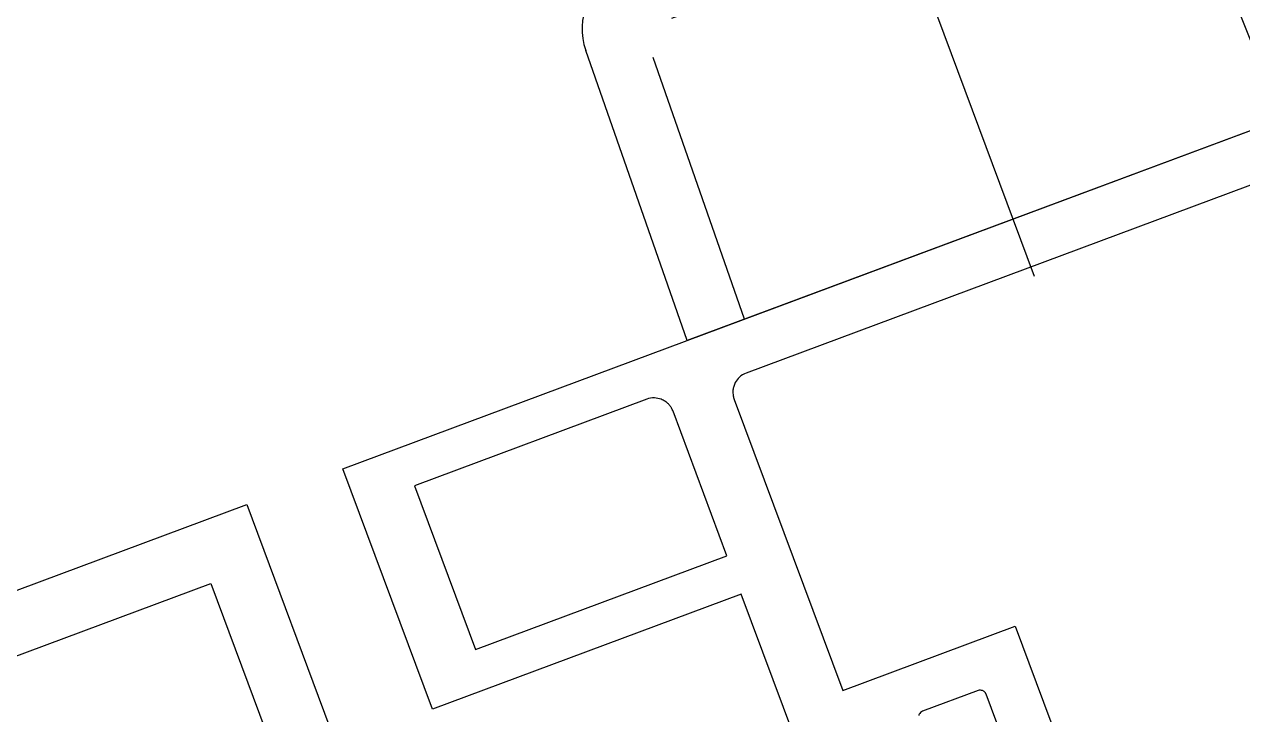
# Model space of a CAD drawing. Extents: x 12199666 to 24617114, y 1197707 to 2548648.
# Drawn here: x 12326968.6 to 12327028.1, y 1255711 to 1255744.7 of the extents above; entities that cross this region are included whole.
import ezdxf

# ---------------------------------------------------------------- set-up
doc = ezdxf.new("R2010")
doc.units = 0
doc.header["$LTSCALE"] = 10
doc.header["$MEASUREMENT"] = 0
doc.linetypes.add('TX-PLAN-T1-F11$0$BROKEN_2', pattern=[17.7, 12.5, -2.5, 0.2, -2.5])
doc.layers.add('TX-PLAN-T1-F11$0$_EDO-ALUMINIUM-SECTION', color=90, linetype='Continuous', lineweight=30)
for name, color, linetype in [('TX-PLAN-T1-F11$0$F-Alum', 4, 'Continuous'), ('TX-PLAN-T1-F11$0$F_MISC', 8, 'Continuous'), ('TX-PLAN-T1-F11$0$FITTINGS', 7, 'Continuous')]:
    doc.layers.add(name, color=color, linetype=linetype)

# ---------------------------------------------------------------- blocks, each defined once
blk = doc.blocks.new('*U182')
at = {"layer": 'TX-PLAN-T1-F11$0$FITTINGS', "color": 2, "linetype": 'TX-PLAN-T1-F11$0$BROKEN_2'}
blk.add_line((13.575607, -66.244446, -7.767326), (13.575607, 7.606323, -7.767326), dxfattribs=at)
at = {"layer": 'TX-PLAN-T1-F11$0$FITTINGS', "color": 7}
for p, q in [((2.659439, 3.130249, -7.767326), (0.597366, 1.065002, -7.767326)), ((24.491775, 3.130249, -7.767326), (26.553818, 1.065002, -7.767326)), ((-0.924378, -43.744446, -7.767326), (-0.199967, -0.865967, -7.767326)), ((27.355423, -0.923584, -7.767326), (28.075607, -43.744446, -7.767326)), ((28.075607, -43.744446, -7.767326), (-0.924378, -43.744446, -7.767326)), ((0.075607, -45.244446, -7.767326), (0.075607, -43.744446, -7.767326)), ((27.075607, -45.244446, -7.767326), (27.075607, -43.744446, -7.767326)), ((27.261413, -45.244446, -7.767326), (-0.110199, -45.244446, -7.767326)), ((-3.424378, -63.244446, -7.767326), (-3.110199, -48.244446, -7.767326)), ((25.792412, -48.244446, -7.767326), (1.358795, -48.244446, -7.767326)), ((30.575607, -63.244446, -7.767326), (30.261413, -48.244446, -7.767326)), ((-0.424397, -63.244446, -7.767326), (-0.140968, -49.713135, -7.767326)), ((27.575607, -63.244446, -7.767326), (27.292175, -49.713135, -7.767326)), ((30.575607, -63.244446, -7.767326), (-3.424378, -63.244446, -7.767326))]:
    blk.add_line(p, q, dxfattribs=at)
at = {"layer": 'TX-PLAN-T1-F11$0$FITTINGS', "color": 7, "elevation": -7.767326}
for points in [[(3.794601, 3.857177), (6.236297, 4.031402), (8.681045, 4.155883), (11.127823, 4.230651), (13.575607, 4.255554), (16.023392, 4.230651), (18.470169, 4.155883), (20.914917, 4.031402), (23.356613, 3.857177)], [(0.677322, 1.148071), (0.636948, 1.106933), (0.597366, 1.065002), (0.558578, 1.022338), (0.520645, 0.978881), (0.483536, 0.934753), (0.447311, 0.889892), (0.411941, 0.84436), (0.377426, 0.798156), (0.343826, 0.751281), (0.311142, 0.703796), (0.279373, 0.6557), (0.24852, 0.606933), (0.218643, 0.557617), (0.189682, 0.507751), (0.161697, 0.457336), (0.134689, 0.406433), (0.108658, 0.354919), (0.083633, 0.302978), (0.059616, 0.25061), (0.036606, 0.197692), (0.014603, 0.144409), (-0.006363, 0.090698), (-0.026291, 0.03656), (-0.045181, -0.017884), (-0.063034, -0.072754), (-0.079788, -0.12793), (-0.095505, -0.183411), (-0.110153, -0.239136), (-0.123703, -0.295227), (-0.136185, -0.351502), (-0.147598, -0.40802), (-0.157913, -0.464783), (-0.16713, -0.521668), (-0.175278, -0.578797), (-0.182297, -0.635987), (-0.188248, -0.69336), (-0.19307, -0.750855), (-0.196793, -0.80835), (-0.199387, -0.865967), (-0.200913, -0.923645)], [(26.473862, 1.148071), (26.514236, 1.106933), (26.553818, 1.065002), (26.592605, 1.022338), (26.630539, 0.978881), (26.667648, 0.934753), (26.703873, 0.889892), (26.739242, 0.84436), (26.773758, 0.798156), (26.807358, 0.751281), (26.840042, 0.703796), (26.871811, 0.6557), (26.902664, 0.606933), (26.932541, 0.557617), (26.961502, 0.507751), (26.989487, 0.457336), (27.016495, 0.406433), (27.042526, 0.354919), (27.067551, 0.302978), (27.091568, 0.25061), (27.114578, 0.197692), (27.136581, 0.144409), (27.157547, 0.090698), (27.177475, 0.03656), (27.196365, -0.017884), (27.214218, -0.072754), (27.230972, -0.12793), (27.246689, -0.183411), (27.261337, -0.239136), (27.274917, -0.295227), (27.287399, -0.351502), (27.298813, -0.40802), (27.309128, -0.464783), (27.318344, -0.521668), (27.326492, -0.578797), (27.333511, -0.635987), (27.339462, -0.69336), (27.344284, -0.750855), (27.348007, -0.80835), (27.350601, -0.865967), (27.352127, -0.923645)]]:
    blk.add_lwpolyline(points, dxfattribs=at)
at = {"layer": 'TX-PLAN-T1-F11$0$FITTINGS', "color": 7}
blk.add_polyline3d([(0, 0, 0), (-0.044159, -0.117737, -0.439307), (-0.070603, -0.235718, -0.87975), (-0.079193, -0.353882, -1.32076), (-0.070007, -0.472046, -1.761769), (-0.042984, -0.590088, -2.202181), (0.00177, -0.707764, -2.641444), (0.064239, -0.825013, -3.078973), (0.144287, -0.941651, -3.514203), (0.241882, -1.057496, -3.946563), (0.356872, -1.172425, -4.375486), (0.489136, -1.286255, -4.80042), (0.638412, -1.398926, -5.220796), (0.804565, -1.510193, -5.636088), (0.987381, -1.619935, -6.045746), (1.186645, -1.728089, -6.44923), (1.402008, -1.834412, -6.846015), (1.633285, -1.938782, -7.235578), (1.880112, -2.041077, -7.617437), (2.142197, -2.141175, -7.991069), (2.41922, -2.239014, -8.355991), (2.710739, -2.33429, -8.711741), (3.01651, -2.427063, -9.057837), (3.335968, -2.51709, -9.393839), (3.668823, -2.60431, -9.719315), (4.014633, -2.688538, -10.033825), (4.372864, -2.769776, -10.336962), (4.743133, -2.84784, -10.628332), (5.124863, -2.922669, -10.907559), (5.5177, -2.994141, -11.174277), (5.920944, -3.062134, -11.428136), (6.334289, -3.126648, -11.668817), (6.756988, -3.1875, -11.895983), (7.188614, -3.24469, -12.109359), (7.628555, -3.298096, -12.308669), (8.076263, -3.347657, -12.493621), (8.531128, -3.393311, -12.664012), (8.99263, -3.434998, -12.819607), (9.460083, -3.472657, -12.960189), (9.932876, -3.506287, -13.085596), (10.410461, -3.535767, -13.195642), (10.892151, -3.561097, -13.290206), (11.37738, -3.582276, -13.369147), (11.865463, -3.599183, -13.432376), (12.355759, -3.611939, -13.479803), (12.847671, -3.620362, -13.51136), (13.340546, -3.624573, -13.527014), (13.83371, -3.624512, -13.526751), (14.326538, -3.620179, -13.510559), (14.81842, -3.611573, -13.478479), (15.308624, -3.598694, -13.430526), (15.796646, -3.581604, -13.366774), (16.281769, -3.560303, -13.287295), (16.763306, -3.534851, -13.192218), (17.240753, -3.505249, -13.08165), (17.713379, -3.471497, -12.955747), (18.180664, -3.433655, -12.814656), (18.641937, -3.391846, -12.658581), (19.096603, -3.34607, -12.487696), (19.544052, -3.296387, -12.302248), (19.983719, -3.242859, -12.102471), (20.415054, -3.185547, -11.888644), (20.837494, -3.124573, -11.661012), (21.250427, -3.059937, -11.419893), (21.653396, -2.991822, -11.165598), (22.045807, -2.920227, -10.898457), (22.427246, -2.845276, -10.61881), (22.797104, -2.76709, -10.327046), (23.154907, -2.685791, -10.023515), (23.500244, -2.601441, -9.708641), (23.832672, -2.5141, -9.382818), (24.151718, -2.424012, -9.046463), (24.456985, -2.331177, -8.700034), (24.748077, -2.235779, -8.343978), (25.024536, -2.137879, -7.978749), (25.286194, -2.03772, -7.604841), (25.532501, -1.935303, -7.22272), (25.763214, -1.830872, -6.83291), (25.978073, -1.724488, -6.435892), (26.176788, -1.616333, -6.03219), (26.359039, -1.506531, -5.622341), (26.524658, -1.395142, -5.20686), (26.67337, -1.282471, -4.786324), (26.805054, -1.16858, -4.361246), (26.919418, -1.05365, -3.932205), (27.016449, -0.937745, -3.499743), (27.095947, -0.821106, -3.064426), (27.157837, -0.703858, -2.626823), (27.201965, -0.586182, -2.187517), (27.228409, -0.46814, -1.747076), (27.236969, -0.349976, -1.306066), (27.227783, -0.231812, -0.865056), (27.200821, -0.11377, -0.424643), (27.156067, 0.003906, 0.01462)], dxfattribs=at)
for centre, radius, start, end in [((4.061478, 2.190612, -7.767326), 1.687788, 99.097847, 146.170289), ((23.089737, 2.190612, -7.767326), 1.687788, 33.829711, 80.902153), ((-0.109329, -48.245301, -7.767326), 3.00087, 90.016606, 179.983685), ((27.260559, -48.245301, -7.767326), 3.000855, 0.016315, 89.983685)]:
    blk.add_arc(centre, radius, start, end, dxfattribs=at)
blk = doc.blocks.new('TX-PLAN-T1-F11$0$A$C31F16DB5')
at = {"layer": 'TX-PLAN-T1-F11$0$F-Alum'}
for p, q in [((-250.409, 503.857), (-190.712, 400.525)), ((-190.712, 400.525), (-206.216, 391.568)), ((-195.829, 388.33), (-189.276, 376.987))]:
    blk.add_line(p, q, dxfattribs=at)
blk.add_lwpolyline([(-247.409, 492.667), (-194.81, 401.622), (-210.315, 392.665)], dxfattribs=at)
at = {"layer": 'TX-PLAN-T1-F11$0$F-Alum', "flags": 128}
blk.add_lwpolyline([(-191.008, 375.986), (-199.062, 389.927), (-188.211, 396.196), (-160.897, 348.919)], dxfattribs=at)
blk.add_lwpolyline([(-182.754, 380.754, 0.00001), (-182.754, 380.754, 0.022806), (-182.678, 380.804, 0.021818), (-182.609, 380.857, 0.034754), (-182.509, 380.954, 0.036571), (-182.42, 381.07, 0.043988), (-182.336, 381.224, 0.052185), (-182.274, 381.423, 0.082496), (-182.263, 381.75, 0.098696), (-182.389, 382.121), (-188.442, 392.598), (-195.829, 388.33)], format="xyb", dxfattribs=at)
at = {"layer": 'TX-PLAN-T1-F11$0$F-Alum', "elevation": 0, "flags": 128}
for points in [[(-189.276, 376.987), (-182.754, 380.754)], [(-199.991, 370.796), (-191.008, 375.986)]]:
    blk.add_lwpolyline(points, dxfattribs=at)
for points in [[(-164.813, 350.699), (-180.32, 377.541), (-180.32, 377.541, 0.098699), (-180.578, 377.835, 0.082496), (-180.868, 377.989, 0.052185), (-181.071, 378.034, 0.043988), (-181.246, 378.039, 0.036571), (-181.391, 378.019, 0.034751), (-181.525, 377.982, 0.021821), (-181.606, 377.949, 0.022803), (-181.687, 377.907), (-194.828, 370.314), (-190.326, 362.521), (-209.141, 351.652, 0.000002), (-209.141, 351.652, 0.022804), (-209.218, 351.602, 0.021821), (-209.287, 351.549, 0.034751), (-209.386, 351.452, 0.036571), (-209.475, 351.336, 0.043988), (-209.559, 351.182, 0.052185), (-209.621, 350.983, 0.082499), (-209.632, 350.656, 0.098695), (-209.507, 350.285), (-198.501, 331.236, 0.000003)], [(-204.999, 356.932), (-193.84, 363.378), (-193.84, 363.378, 0.022806), (-193.817, 363.393, 0.021818), (-193.797, 363.409, 0.034754), (-193.767, 363.438, 0.036571), (-193.74, 363.473, 0.043988), (-193.715, 363.519, 0.052185), (-193.696, 363.579, 0.082496), (-193.693, 363.677, 0.098696), (-193.731, 363.788), (-195.181, 366.299, 0.000003), (-195.181, 366.299, 0.098699), (-195.259, 366.387, 0.082496), (-195.345, 366.434, 0.052185), (-195.406, 366.447, 0.043988)]]:
    blk.add_lwpolyline(points, format="xyb", dxfattribs=at)
at = {"layer": 'TX-PLAN-T1-F11$0$F_MISC', "rotation": 300.0159517513385}
blk.add_blockref('*U182', (-122.757, 409.327, 7.767), dxfattribs=at)
blk = doc.blocks.new('TX-PLAN-T1-F11$0$TY001')
blk.add_blockref('TX-PLAN-T1-F11$0$A$C31F16DB5', (310.409, -247.887))
blk = doc.blocks.new('TX-PLAN-T1-F11$0$A$C21521A5F')
at = {"rotation": 90}
blk.add_blockref('TX-PLAN-T1-F11$0$TY001', (388.717, 260.22, 0), dxfattribs=at)
blk = doc.blocks.new('TX-PLAN-T1-F11$0$标准层幕墙0118')
at = {"color": 3}
blk.add_blockref('TX-PLAN-T1-F11$0$A$C21521A5F', (32561.283, 9139.78, 0), dxfattribs=at)
blk = doc.blocks.new('TX-PLAN-T1-F11')
at = {"layer": 'TX-PLAN-T1-F11$0$_EDO-ALUMINIUM-SECTION', "rotation": 350.4236156863823}
blk.add_blockref('TX-PLAN-T1-F11$0$标准层幕墙0118', (12293055.45, 1251790.443), dxfattribs=at)

msp = doc.modelspace()

# ---------------------------------------------------------------- block references
msp.add_blockref('TX-PLAN-T1-F11', (0, 0))

doc.saveas('drawing.dxf')
